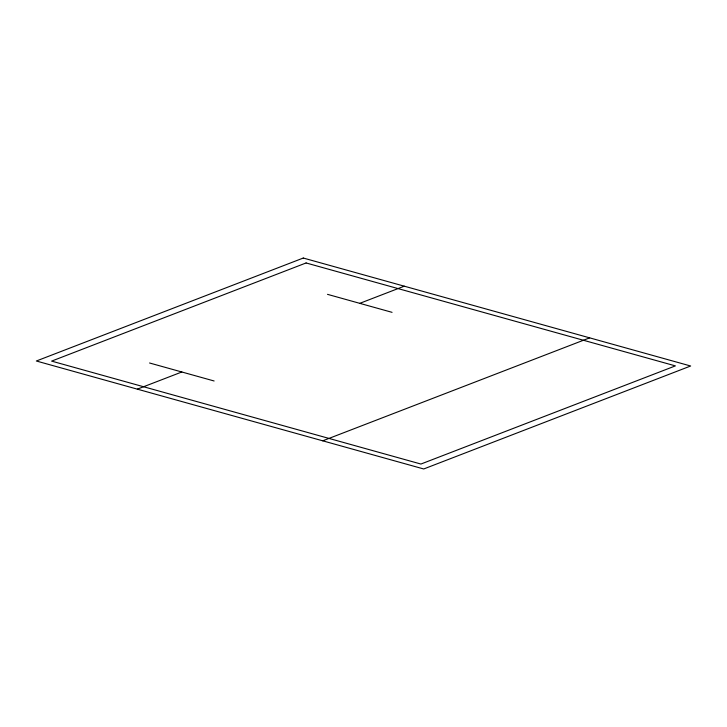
<?xml version="1.0" encoding="UTF-8"?>
<svg xmlns="http://www.w3.org/2000/svg" width="727" height="727" viewBox="0 0 727 727"><rect width="100%" height="100%" fill="white"/><g stroke="black" fill="none" stroke-linecap="round" stroke-linejoin="round"><path stroke-width="1.09" d="M137.348 389.145L181.832 371.988M359.783 303.341L404.267 286.184M322.733 440.816L589.652 337.855M327.504 294.344L392.062 312.337M149.553 362.991L214.12 380.984M303.277 258.03L36.35 361.001L423.723 468.97L690.65 365.999L303.277 258.03M306.085 262.956L51.617 361.11L420.915 464.044L675.383 365.89L306.085 262.956"/></g></svg>
